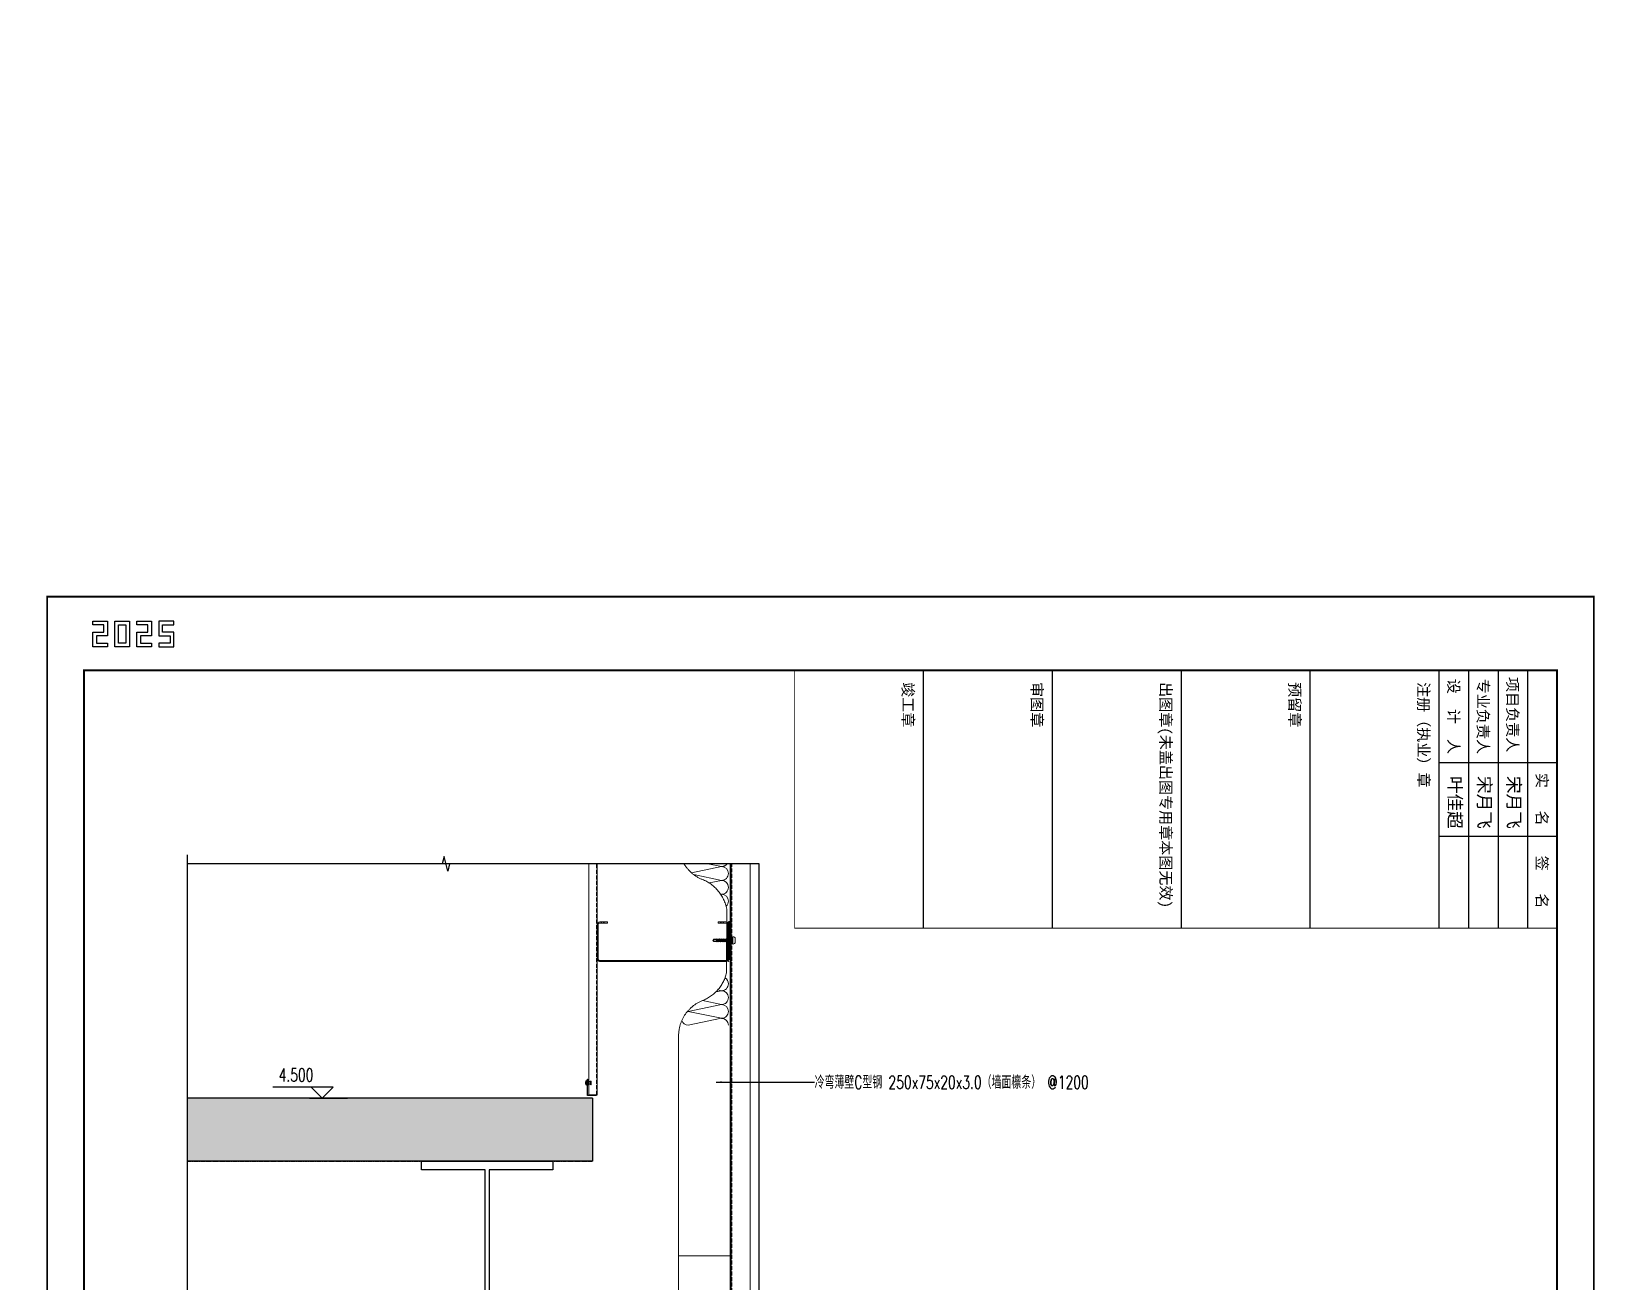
# Model space of a CAD drawing. Extents: x -160106 to 966792, y -663931 to 1550022.
# Drawn here: x -72826 to -69854, y -110348 to -107969 of the extents above; entities that cross this region are included whole.
import ezdxf
from ezdxf.enums import TextEntityAlignment as Align
from ezdxf.xclip import XClip

# ---------------------------------------------------------------- set-up
doc = ezdxf.new("R2010")
doc.units = 0
doc.linetypes.add('20剖面图$0$DASH', pattern=[0.35, 0.25, -0.1])
doc.linetypes.add('ZN-DASH', pattern=[0.35, 0.25, -0.1])
for name, color, linetype in [('!ZN6-虚线-8', 8, 'ZN-DASH'), ('!ZN7-符号-173', 173, 'Continuous'), ('0-cxFrame', 155, 'Continuous'), ('11紧固件', 11, 'Continuous'), ('20剖面图$0$A-SFCE', 30, 'Continuous'), ('20剖面图$0$AS-COLN', 6, 'Continuous'), ('20剖面图$0$PUB_HATCH', 8, 'Continuous'), ('20剖面图$0$建-柱-钢', 9, 'Continuous'), ('3符号', 173, 'Continuous'), ('DIM', 173, 'Continuous'), ('Fill', 8, 'Continuous'), ('qianming', 155, 'Continuous'), ('TEXT', 7, 'Continuous')]:
    doc.layers.add(name, color=color, linetype=linetype)
for name, color, linetype, lineweight in [('0-cxText', 131, 'Continuous', 25), ('0_FLASHING', 6, 'Continuous', 25), ('0_PURLIN-CON', 253, 'Continuous', 15), ('0_SCREW RIVET', 4, 'Continuous', 15), ('彩钢板', 6, 'Continuous', 15), ('防火岩棉', 252, 'Continuous', 13)]:
    doc.layers.add(name, color=color, linetype=linetype, lineweight=lineweight)
doc.layers.add('0_INSULATION', color=252, linetype='Continuous', lineweight=9, transparency=0.2)
doc.styles.add('cx_biaoti', font='')
doc.styles.add('cx_tuming', font='simhei.ttf')
doc.styles.add('cx_tuqian1', font='')
doc.styles.add('DHTEXT-1', font='ROMANS.shx', dxfattribs={"width": 0.7, "bigfont": 'CHINESE.shx'})
doc.styles.add('ZNTextStyle', font='ROMANS.shx', dxfattribs={"width": 0.7, "bigfont": 'CHINESE.shx'})
doc.styles.add('图框宋体', font='', dxfattribs={"width": 0.75})
doc.styles.add('黑体', font='simhei.ttf', dxfattribs={"height": 12})
doc.styles.get('cx_biaoti').set_extended_font_data('SimSun')
doc.styles.get('cx_tuqian1').set_extended_font_data('SimSun')
doc.styles.get('图框宋体').set_extended_font_data('SimSun')
doc.dimstyles.new('ZN7', dxfattribs={"dimscale": 7, "dimtxt": 2.5, "dimasz": 1.5, "dimexe": 1, "dimexo": 2, "dimgap": 0.9, "dimtad": 1, "dimdec": 0, "dimdsep": 46, "dimtxsty": 'DHTEXT-1', "dimblk": 'ARCHTICK', "dimcen": 2.5, "dimclrd": 173, "dimclre": 173, "dimclrt": 7, "dimazin": 2, "dimtfac": 1, "dimtix": 1, "dimtmove": 2, "dimatfit": 3, "dimfxl": 0, "dimarcsym": 0})

# ---------------------------------------------------------------- blocks, each defined once
blk = doc.blocks.new('$紧固件$00000029')
at = {"layer": '0_SCREW RIVET'}
for p, q in [((-4.5, 1), (4.5, 1)), ((-2.5, 1), (-2.5, -6)), ((2.5, 1), (2.5, -6)), ((-2.5, -6), (2.5, -6)), ((-2.5, -8), (2.5, -8))]:
    blk.add_line(p, q, dxfattribs=at)
blk.add_lwpolyline([(-4.5, 1, -0.147667), (-1.5, 2.8), (1.5, 2.8, -0.147667), (4.5, 1)], format="xyb", dxfattribs=at)
for centre, start, end in [((-2.5, -7), 90, 270), ((2.5, -7), 270, 90)]:
    blk.add_arc(centre, 1, start, end, dxfattribs=at)
blk = doc.blocks.new('20250917135839', base_point=(-71834, -110117.2))
at = {"layer": '20剖面图$0$建-柱-钢', "color": 6, "ltscale": 800}
for p, q in [((-72084, -110133.2), (-72084, -110117.2)), ((-72084, -110117.2), (-71834, -110117.2)), ((-71963, -110133.2), (-72084, -110133.2)), ((-71963, -110601.2), (-71963, -110133.2)), ((-71834, -110133.2), (-71955, -110133.2)), ((-71955, -110133.2), (-71955, -110601.2)), ((-71834, -110117.2), (-71834, -110133.2)), ((-72084, -110617.2), (-72084, -110601.2)), ((-72084, -110601.2), (-71963, -110601.2)), ((-71955, -110601.2), (-71834, -110601.2)), ((-71834, -110617.2), (-72084, -110617.2))]:
    blk.add_line(p, q, dxfattribs=at)
at = {"layer": '20剖面图$0$建-柱-钢', "color": 6, "ltscale": 2000}
blk.add_line((-71834, -110617.2), (-71834, -110601.2), dxfattribs=at)
blk = doc.blocks.new('$紧固件$00000145')
at = {"layer": '0_SCREW RIVET'}
for p, q in [((-1.7, 9.4), (-1.7, 7.2)), ((-1.7, 6.7), (-1.7, 5)), ((-1.7, 4.5), (-1.7, 2.8)), ((-1.7, 2.3), (-1.7, 0.6)), ((-1.7, 0.1), (-1.7, -1.6)), ((2.8, 9.4), (2.8, 7.6)), ((2.8, 7.1), (2.8, 5.4)), ((2.8, 4.9), (2.8, 3.2)), ((2.8, 2.7), (2.8, 1)), ((2.8, 0.5), (2.8, -1.2)), ((-1.7, -2.1), (-1.7, -3.8)), ((-1.7, -4.3), (-1.7, -6)), ((-1.7, -6.5), (-1.7, -8.2)), ((-1.7, -8.7), (-1.7, -10.5)), ((-1.7, -11), (-1.7, -12.7)), ((-1.7, -13.2), (-1.7, -14.9)), ((-1.7, -15.4), (-1.7, -17.1)), ((-1.7, -17.6), (-1.7, -19.3)), ((-1.7, -19.8), (-1.7, -24.8)), ((-1.7, -24.8), (0.5, -26.6)), ((0.5, -26.6), (2.8, -24.8)), ((2.8, -1.7), (2.8, -3.4)), ((2.8, -3.9), (2.8, -5.6)), ((2.8, -6.1), (2.8, -7.8)), ((2.8, -8.3), (2.8, -10.1)), ((2.8, -10.6), (2.8, -12.3)), ((2.8, -12.8), (2.8, -14.5)), ((2.8, -15), (2.8, -16.7)), ((2.8, -17.2), (2.8, -18.9)), ((2.8, -19.4), (2.8, -24.8))]:
    blk.add_line(p, q, dxfattribs=at)
blk.add_lwpolyline([(-6.5, 12.1, -0.414214), (-2.5, 16.1), (3.5, 16.1, -0.414214), (7.5, 12.1), (7.5, 12.2), (7.5, 11.4), (-6.5, 11.4), (-6.5, 12.2)], format="xyb", close=True, dxfattribs=at)
for points in [[(-4, 11.4), (5, 11.4), (5, 9.4), (-4, 9.4)], [(-1.7, 6.7), (2.8, 7.1), (3.3, 7.4), (2.8, 7.6), (-1.7, 7.2), (-2.2, 6.9)], [(-1.7, 4.5), (2.8, 4.9), (3.3, 5.2), (2.8, 5.4), (-1.7, 5), (-2.2, 4.7)], [(-1.7, 2.3), (2.8, 2.7), (3.3, 3), (2.8, 3.2), (-1.7, 2.8), (-2.2, 2.5)], [(-1.7, 0.1), (2.8, 0.5), (3.3, 0.8), (2.8, 1), (-1.7, 0.6), (-2.2, 0.3)], [(-1.7, -2.1), (2.8, -1.7), (3.3, -1.4), (2.8, -1.2), (-1.7, -1.6), (-2.2, -1.9)], [(-1.7, -4.3), (2.8, -3.9), (3.3, -3.6), (2.8, -3.4), (-1.7, -3.8), (-2.2, -4.1)], [(-1.7, -6.5), (2.8, -6.1), (3.3, -5.8), (2.8, -5.6), (-1.7, -6), (-2.2, -6.3)], [(-1.7, -8.7), (2.8, -8.3), (3.3, -8.1), (2.8, -7.8), (-1.7, -8.2), (-2.2, -8.5)], [(-1.7, -11), (2.8, -10.6), (3.3, -10.3), (2.8, -10.1), (-1.7, -10.5), (-2.2, -10.7)], [(-1.7, -13.2), (2.8, -12.8), (3.3, -12.5), (2.8, -12.3), (-1.7, -12.7), (-2.2, -13)], [(-1.7, -15.4), (2.8, -15), (3.3, -14.7), (2.8, -14.5), (-1.7, -14.9), (-2.2, -15.2)], [(-1.7, -17.6), (2.8, -17.2), (3.3, -16.9), (2.8, -16.7), (-1.7, -17.1), (-2.2, -17.4)]]:
    blk.add_lwpolyline(points, close=True, dxfattribs=at)
for points in [[(1.7, -19), (-1.7, -19.3), (-2.2, -19.6), (-1.7, -19.8), (1.6, -19.5)], [(0.5, -26.6), (1.9, -18), (2.5, -19.4), (2.5, -19.4), (2.8, -19.9)], [(2.3, -18.9), (2.8, -18.9), (3.3, -19.1), (2.8, -19.4), (2.5, -19.4)]]:
    blk.add_lwpolyline(points, dxfattribs=at)
blk = doc.blocks.new('*U1994')
at = {"layer": '0_INSULATION'}
for p, q in [((114761.4, -53978.9), (114793, -53985.5)), ((114793, -53985.5), (114764.4, -53991.4)), ((114766.5, -53993.1), (114793, -53998.6)), ((114793, -53998.6), (114781.2, -54001)), ((114789.3, -54102.7), (114793, -54103.5)), ((114793, -54116.6), (114761.4, -54123.2)), ((114774.8, -54112.8), (114793, -54116.6)), ((114793, -54103.5), (114787.5, -54104.6)), ((114761.4, -54123.2), (114793, -54129.7)), ((114793, -54129.7), (114761.4, -54136.3))]:
    blk.add_line(p, q, dxfattribs=at)
blk.add_lwpolyline([(114802.2, -53755.6), (114802.2, -54355.6), (114752.2, -54355.6), (114752.2, -54147.5, -0.323318), (114775.7, -54112.5, 0.242761), (114797.7, -54086.4), (114798.1, -54027, 0.256774), (114775.7, -53998.1, -0.323318), (114752.2, -53963.1), (114752.2, -53755.6)], format="xyb", close=True, dxfattribs=at)
at = {"layer": '0_INSULATION', "extrusion": (0, 0, -1)}
for centre, start_param, end_param in [((114761.4, -53985.5), 5.406397, 6.283185), ((114793, -53978.9), 1.570796, 3.141593), ((114793, -53992), 0, 1.570796), ((114793, -53992), 1.570796, 3.141593), ((114793, -54005.2), 0, 1.570796), ((114793, -54005.2), 1.570796, 3.141593), ((114793, -54018.3), 0, 1.570796), ((114793, -54018.3), 1.570796, 2.416555), ((114793, -54096.9), 1.570796, 3.141593), ((114793, -54096.9), 0.524657, 1.570796), ((114793, -54110), 0, 1.570796), ((114793, -54110), 1.570796, 3.141593), ((114793, -54123.1), 0, 1.570796), ((114761.4, -54129.7), 3.141593, 4.407145), ((114761.4, -54129.7), 6.139662, 6.283185), ((114761.4, -54116.6), 3.141593, 3.269368), ((114793, -54123.1), 1.570796, 3.141593), ((114793, -54136.3), 0, 1.570796)]:
    blk.add_ellipse(centre, major_axis=(0, 6.56), ratio=0.988253, start_param=start_param, end_param=end_param, dxfattribs=at)
blk = doc.blocks.new('*U2167')
at = {"layer": '0_PURLIN-CON', "linetype": 'ByBlock', "lineweight": -2}
h = blk.add_hatch(dxfattribs=at)
h.set_pattern_fill('ANSI32', color=256, scale=2, angle=2.8624)
h.set_pattern_definition([(47.862405, (-81115.591, 63372.253), (-7.0631283, 6.3904494), []), (47.862405, (-81111.1065, 63372.477), (-7.0631283, 6.3904494), [])])
edge = h.paths.add_edge_path()
edge.add_line((75, 20), (75, 5))
edge.add_arc((70, 5), 5, -90, 0, ccw=False)
edge.add_line((70, 0), (5, 0))
edge.add_arc((5, 5), 5, 180, 270, ccw=False)
edge.add_line((0, 5), (0, 245))
edge.add_arc((5, 245), 5, 90, 180, ccw=False)
edge.add_line((5, 250), (70, 250))
edge.add_arc((70, 245), 5, 0, 90, ccw=False)
edge.add_line((75, 245), (75, 230))
edge.add_line((75, 230), (73, 230))
edge.add_line((73, 230), (73, 245))
edge.add_arc((70, 245), 3, 0, 90)
edge.add_line((70, 248), (5, 248))
edge.add_arc((5, 245), 3, 90, 180)
edge.add_line((2, 245), (2, 5))
edge.add_arc((5, 5), 3, 180, 270)
edge.add_line((5, 2), (70, 2))
edge.add_arc((70, 5), 3, 270, 360)
edge.add_line((73, 5), (73, 20))
edge.add_line((73, 20), (75, 20))
at = {"color": 0, "linetype": 'ByBlock'}
for p in [(0, 250), (75, 250), (0, 0), (75, 0)]:
    blk.add_point(p, dxfattribs=at)
at = {"layer": '0_PURLIN-CON', "linetype": 'ByBlock', "lineweight": -2}
blk.add_lwpolyline([(75, 20), (75, 5, -0.414214), (70, 0), (5, 0, -0.414214), (0, 5), (0, 245, -0.414214), (5, 250), (70, 250, -0.414214), (75, 245), (75, 230), (73, 230), (73, 245, 0.414214), (70, 248), (5, 248, 0.414214), (2, 245), (2, 5, 0.414214), (5, 2), (70, 2, 0.414214), (73, 5), (73, 20)], format="xyb", close=True, dxfattribs=at)
blk = doc.blocks.new('*U2969')
at = {"layer": '0_INSULATION'}
for p, q in [((114761.4, -53978.9), (114793, -53985.5)), ((114793, -53985.5), (114764.4, -53991.4)), ((114766.5, -53993.1), (114793, -53998.6)), ((114793, -53998.6), (114781.2, -54001)), ((114789.3, -54102.7), (114793, -54103.5)), ((114793, -54116.6), (114761.4, -54123.2)), ((114774.8, -54112.8), (114793, -54116.6)), ((114793, -54103.5), (114787.5, -54104.6)), ((114761.4, -54123.2), (114793, -54129.7)), ((114793, -54129.7), (114761.4, -54136.3))]:
    blk.add_line(p, q, dxfattribs=at)
blk.add_lwpolyline([(114802.2, -53755.6), (114802.2, -54577), (114752.2, -54577), (114752.2, -54147.5, -0.323318), (114775.7, -54112.5, 0.242761), (114797.7, -54086.4), (114798.1, -54027, 0.256774), (114775.7, -53998.1, -0.323318), (114752.2, -53963.1), (114752.2, -53755.6)], format="xyb", close=True, dxfattribs=at)
at = {"layer": '0_INSULATION', "extrusion": (0, 0, -1)}
for centre, start_param, end_param in [((114761.4, -53985.5), 5.406397, 6.283185), ((114793, -53978.9), 1.570796, 3.141593), ((114793, -53992), 0, 1.570796), ((114793, -53992), 1.570796, 3.141593), ((114793, -54005.2), 0, 1.570796), ((114793, -54005.2), 1.570796, 3.141593), ((114793, -54018.3), 0, 1.570796), ((114793, -54018.3), 1.570796, 2.416555), ((114793, -54096.9), 1.570796, 3.141593), ((114793, -54096.9), 0.524657, 1.570796), ((114793, -54110), 0, 1.570796), ((114793, -54110), 1.570796, 3.141593), ((114793, -54123.1), 0, 1.570796), ((114761.4, -54129.7), 3.141593, 4.407145), ((114761.4, -54129.7), 6.139662, 6.283185), ((114761.4, -54116.6), 3.141593, 3.269368), ((114793, -54123.1), 1.570796, 3.141593), ((114793, -54136.3), 0, 1.570796)]:
    blk.add_ellipse(centre, major_axis=(0, 6.56), ratio=0.988253, start_param=start_param, end_param=end_param, dxfattribs=at)
blk = doc.blocks.new('20250829153746')
at = {"layer": '20剖面图$0$PUB_HATCH'}
h = blk.add_hatch(dxfattribs=at)
h.set_pattern_fill('钢筋混凝土', color=256, scale=30, style=0)
h.set_pattern_definition([(45, (1566088.06, -568157.45), (-53.0330086, 53.0330086), []), (50, (1566088.06, -568157.45), (215.178055, -18.82564), [22.5, -247.5]), (355, (1566088.06, -568157.45), (-41.6254, 225.65764), [18, -198]), (100.4514, (1566106, -568159.02), (173.552815, 206.831863), [19.122057, -210.342634]), (46.1842, (1566088.06, -568097.45), (320.172315, -49.655704), [33.75, -371.25]), (96.6356, (1566114.74, -568101.6), (280.39881, 292.23536), [28.683086, -315.5139]), (351.1842, (1566088.06, -568097.45), (280.398584, 292.23558), [27, -297]), (21, (1566118.06, -568112.45), (179.072116, -120.785667), [22.5, -247.5]), (326, (1566118.06, -568112.45), (72.9946, 217.545014), [18, -198]), (71.4514, (1566132.98, -568122.52), (252.066789, 96.75915), [19.122057, -210.342634]), (37.5, (1566088.06, -568157.45), (3.6479566, 99.868156), [0, -195.6, 0, -201, 0, -198.75]), (7.5, (1566088.06, -568157.45), (78.920861, 118.3235136), [0, -114.6, 0, -191.1, 0, -75.75]), (327.5, (1566021.16, -568157.45), (160.146731, -6.7664615), [0, -75, 0, -234, 0, -310.5]), (317.5, (1565991.16, -568157.45), (174.955851, 30.031495), [0, -97.5, 0, -155.4, 0, -220.5])])
h.paths.add_polyline_path([(300, 4480), (-5000, 4480), (-5000, 4600), (300, 4600)])
at = {"layer": 'Fill', "ltscale": 50}
h = blk.add_hatch(dxfattribs=at)
h.set_pattern_fill('ANSI38', color=256, scale=0.4, style=0)
h.set_pattern_definition([(45, (559, 4864.51904), (-0.449013, 0.449013), []), (135, (559, 4864.51904), (-1.3470384, 0.449013), [1.5875, -0.9525])])
h.paths.add_polyline_path([(559, 4935), (559, 4864.5), (564, 4864.5), (564, 4935)])
at = {"layer": '!ZN6-虚线-8', "ltscale": 30}
for p, q in [((308.4, 4606.5, 0), (308.4, 11791.2, 0)), ((564.8, 2540.9), (564.8, 10068.7))]:
    blk.add_line(p, q, dxfattribs=at)
at = {"color": 6, "lineweight": 30}
blk.add_lwpolyline([(307, 4605), (290.5, 4605), (290.5, 4636), (291.5, 4636), (291.5, 4625)], dxfattribs=at)
at = {"layer": '0_FLASHING', "ltscale": 30}
blk.add_line((293, 4606.5, 0), (309, 4606.5, 0), dxfattribs=at)
at = {"layer": '11紧固件', "ltscale": 50}
blk.add_lwpolyline([(559, 4935), (559, 4864.5), (564, 4864.5), (564, 4935), (559, 4935)], dxfattribs=at)
at = {"layer": '20剖面图$0$A-SFCE', "linetype": '20剖面图$0$DASH'}
blk.add_line((-4650, 4480), (300, 4480), dxfattribs=at)
at = {"layer": '20剖面图$0$AS-COLN'}
for p, q in [((300, 4600), (-5000, 4600)), ((300, 4600), (300, 4480)), ((300, 4480), (-5000, 4480))]:
    blk.add_line(p, q, dxfattribs=at)
at = {"layer": '彩钢板'}
for p, q in [((293, 4606.5, 0), (293, 11800, 0)), ((309, 4606.5, 0), (309, 11800, 0))]:
    blk.add_line(p, q, dxfattribs=at)
at = {"layer": '彩钢板', "color": 1}
for p, q in [((564, 2540.9), (564, 10068.7)), ((600, 2540.9), (600, 10068.7))]:
    blk.add_line(p, q, dxfattribs=at)
at = {"layer": '防火岩棉', "color": 0, "const_width": 3.75}
blk.add_lwpolyline([(562.6, 2541.8), (562.6, 10068.7)], dxfattribs=at)
at = {"xscale": 2, "yscale": 2, "zscale": 2}
for name, p in [('*U1994', (-229040.4, 113011.2)), ('*U2969', (-229040.4, 111811.2))]:
    blk.add_blockref(name, p, dxfattribs=at)
at = {"xscale": -1, "rotation": 270}
blk.add_blockref('$紧固件$00000145', (555.4, 4899.5), dxfattribs=at)
at = {"rotation": 90}
blk.add_blockref('$紧固件$00000029', (289.8, 4629), dxfattribs=at)
at = {"layer": '0_PURLIN-CON', "extrusion": (-1.22465e-16, 1.09242e-25, -1), "xscale": -1, "rotation": 270}
blk.add_blockref('*U2167', (-559, 4860), dxfattribs=at)
at = {"layer": '20剖面图$0$建-柱-钢', "ltscale": 800}
blk.add_blockref('20250917135839', (225, 4480), dxfattribs=at)
blk = doc.blocks.new('zjcx_lan_xinxi(Dragon)')
for p, q in [((7000, -3200), (0, -3200)), ((7000, -6700), (0, -6700)), ((7000, -10200), (0, -10200)), ((7000, -13700), (0, -13700)), ((7000, -17200), (0, -17200))]:
    blk.add_line(p, q)
at = {"const_width": 25}
blk.add_lwpolyline([(0, -20700), (7000, -20700), (7000, 0), (0, 0)], close=True, dxfattribs=at)
for points in [[(2500, -3200), (2500, 0)], [(4500, -3200), (4500, 0)], [(0, -800), (7000, -800)], [(0, -1600), (7000, -1600)], [(0, -2400), (7000, -2400)]]:
    blk.add_lwpolyline(points)
for points in [[(7000, -3200), (7000, 0)], [(0, -3200), (7000, -3200)], [(0, -20700), (7000, -20700), (7000, -3200)], [(0, -20700), (7000, -20700)]]:
    blk.add_lwpolyline(points, dxfattribs=at)
at = {"style": '图框宋体'}
for s, p in [('实   名', (3500, -400)), ('签   名', (5750, -400)), ('项目负责人', (1204, -1200)), ('专业负责人', (1250, -2000)), ('设  计  人', (1250, -2800))]:
    blk.add_text(s, height=300, dxfattribs=at).set_placement(p, align=Align.MIDDLE)
for s, p in [('注册（执业）章', (318, -3771)), ('预留章', (318, -7271)), ('出图章(未盖出图专用章本图无效)', (318, -10771)), ('审图章', (318, -14271)), ('竣工章', (318, -17771))]:
    blk.add_text(s, height=300, dxfattribs=at).set_placement(p)
blk = doc.blocks.new('T-信息(Dragon)')
at = {"layer": '0-cxFrame'}
blk.add_blockref('zjcx_lan_xinxi(Dragon)', (0, 0), dxfattribs=at)
at = {"layer": 'qianming', "color": 3, "style": 'cx_biaoti'}
for s, p in [('宋月飞', (3585, -1168)), ('宋月飞', (3585, -1968)), ('叶佳超', (3585, -2768))]:
    blk.add_text(s, height=350, dxfattribs=at).set_placement(p, align=Align.MIDDLE_CENTER)
blk = doc.blocks.new('TK22.A2 L(Dragon)')
at = {"layer": '0-cxFrame', "color": 7, "const_width": 0.5}
blk.add_lwpolyline([(0, 0), (-594, 0), (-594, 420), (0, 420)], close=True, dxfattribs=at)
at = {"layer": '0-cxFrame', "const_width": 0.5}
blk.add_lwpolyline([(-80, 10), (-574, 10), (-574, 410), (-80, 410)], close=True, dxfattribs=at)
at = {"layer": 'Defpoints', "color": 2}
for points in [[(-586.37, 34.37), (-587.37, 34.37), (-587.37, 30.37), (-583.37, 30.37), (-583.37, 33.37), (-581.37, 33.37), (-581.37, 30.37), (-580.37, 30.37), (-580.37, 34.37), (-584.37, 34.37), (-584.37, 31.37), (-586.37, 31.37), (-586.37, 34.37)], [(-586.37, 24.37), (-587.37, 24.37), (-587.37, 28.37), (-583.37, 28.37), (-583.37, 25.37), (-581.37, 25.37), (-581.37, 28.37), (-580.37, 28.37), (-580.37, 24.37), (-584.37, 24.37), (-584.37, 27.37), (-586.37, 27.37), (-586.37, 24.37)], [(-586.37, 12.37), (-587.37, 12.37), (-587.37, 16.37), (-583.37, 16.37), (-583.37, 13.37), (-581.37, 13.37), (-581.37, 16.37), (-580.37, 16.37), (-580.37, 12.37), (-584.37, 12.37), (-584.37, 15.37), (-586.37, 15.37), (-586.37, 12.37)]]:
    blk.add_lwpolyline(points, dxfattribs=at)
for points in [[(-587.37, 18.37), (-587.37, 22.37), (-580.37, 22.37), (-580.37, 18.37)], [(-586.37, 19.37), (-586.37, 21.37), (-581.37, 21.37), (-581.37, 19.37)]]:
    blk.add_lwpolyline(points, close=True, dxfattribs=at)
at = {"layer": '0-cxFrame', "xscale": 0.01, "yscale": 0.01, "zscale": 0.01}
blk.add_blockref('T-信息(Dragon)', (-574, 410), dxfattribs=at)
at = {"style": '黑体', "flags": 4}
blk.add_attdef('图幅', text='', height=3.3, dxfattribs=at).set_placement((-40, 3), align=Align.RIGHT)
at = {"layer": '0-cxText', "flags": 4}
for tag, height, style, p in [('建设单位', 3.5, 'cx_tuming', (-45, 240)), ('项目名称', 3.5, 'cx_tuming', (-45, 210)), ('子项名称', 3.5, 'cx_tuming', (-45, 180)), ('工程编号', 3.3, 'cx_tuqian1', (-35, 165)), ('图名1', 3.5, 'cx_tuming', (-45, 87)), ('图名2', 3.5, 'cx_tuming', (-45, 79)), ('图名3', 3.5, 'cx_tuming', (-45, 71)), ('出图日期', 3.3, 'cx_tuqian1', (-39, 60)), ('专业', 3.3, 'cx_tuqian1', (-55, 52)), ('图号', 3.3, 'cx_tuqian1', (-55, 44)), ('版次', 3.3, 'cx_tuqian1', (-20, 44))]:
    blk.add_attdef(tag, text='', height=height, dxfattribs=dict(at, style=style)).set_placement(p, align=Align.MIDDLE)
at = {"layer": 'Defpoints', "color": 6, "flags": 4}
for tag, height, style, p in [('tufu', 3.3, '黑体', (-12, 12)), ('dwfname', 4, 'cx_tuqian1', (-80, 3))]:
    blk.add_attdef(tag, text='', height=height, dxfattribs=dict(at, style=style)).set_placement(p, align=Align.RIGHT)
blk = doc.blocks.new('Zsymbol-Level')
at = {"ltscale": 10}
blk.add_line((3.48, 0), (-6.85, 0), dxfattribs=at)
blk.add_lwpolyline([(3, 3), (0, 0), (-3, 3), (13.45, 3)])
at = {"color": 0, "style": 'ZNTextStyle', "width": 0.7, "flags": 8}
blk.add_attdef('标高', text='', height=3.5, dxfattribs=at).set_placement((7.12, 6.31), align=Align.MIDDLE_CENTER)
blk.add_attdef('楼层号', text='', height=3.5, dxfattribs=at).set_placement((21.35, 6.29), align=Align.MIDDLE)
blk = doc.blocks.new('_ArchTick')
at = {"color": 0, "linetype": 'ByBlock', "const_width": 0.4}
blk.add_lwpolyline([(-0.5, -0.5), (0.5, 0.5)], dxfattribs=at)

msp = doc.modelspace()

# ---------------------------------------------------------------- block references
at = {"ltscale": 30}
ref = msp.add_blockref('20250829153746', (-72058.97, -114597.15), dxfattribs=at)
XClip(ref).set_block_clipping_path([(-470.0382282815, 2180.8433488972), (616.800000248, 5045.6754090184)])

# ---------------------------------------------------------------- texts
at = {"layer": 'TEXT', "ltscale": 70, "style": 'DHTEXT-1', "width": 0.7}
msp.add_text('冷弯薄壁C型钢 250x75x20x3.0（墙面檩条） @1200', height=24.5, dxfattribs=at).set_placement((-71336.61, -109966.85), align=Align.MIDDLE_LEFT)

# ---------------------------------------------------------------- next in the draw order: linework, layer by layer
at = {"layer": '3符号'}
for points in [[(-72529, -109534.68), (-72529, -110968.49), (-72515, -110971.99), (-72543.01, -110978.99), (-72529, -110982.49), (-72529, -112416.31)], [(-71442.17, -109551.48), (-72030.43, -109551.48), (-72033.93, -109565.48), (-72040.93, -109537.48), (-72044.43, -109551.48), (-72529, -109551.48)]]:
    msp.add_lwpolyline(points, dxfattribs=at)

# ---------------------------------------------------------------- next in the draw order: block references
at = {"layer": '!ZN7-符号-173', "color": 7, "ltscale": 70}
ref = msp.add_blockref('Zsymbol-Level', (-72272.4, -109997.15), dxfattribs=dict(at, xscale=-7, yscale=7, zscale=7))
ref.add_attrib('标高', '4.500', dxfattribs={"layer": '0', "color": 0, "height": 24.5, "style": 'ZNTextStyle', "width": 0.7}).set_placement((-72322.23, -109952.99), align=Align.MIDDLE_CENTER)
at = {"layer": '0-cxFrame', "xscale": 7, "yscale": 7, "zscale": 7, "rotation": 270}
msp.add_blockref('TK22.A2 L(Dragon)', (-72795.4, -113201.84), dxfattribs=at)

# ---------------------------------------------------------------- next in the draw order: leaders
at = {"layer": 'DIM'}
msp.add_leader([(-71523.93, -109966.85), (-71417.75, -109966.85), (-71336.61, -109966.85)], dimstyle='ZN7', dxfattribs=at)

doc.saveas('drawing.dxf')
